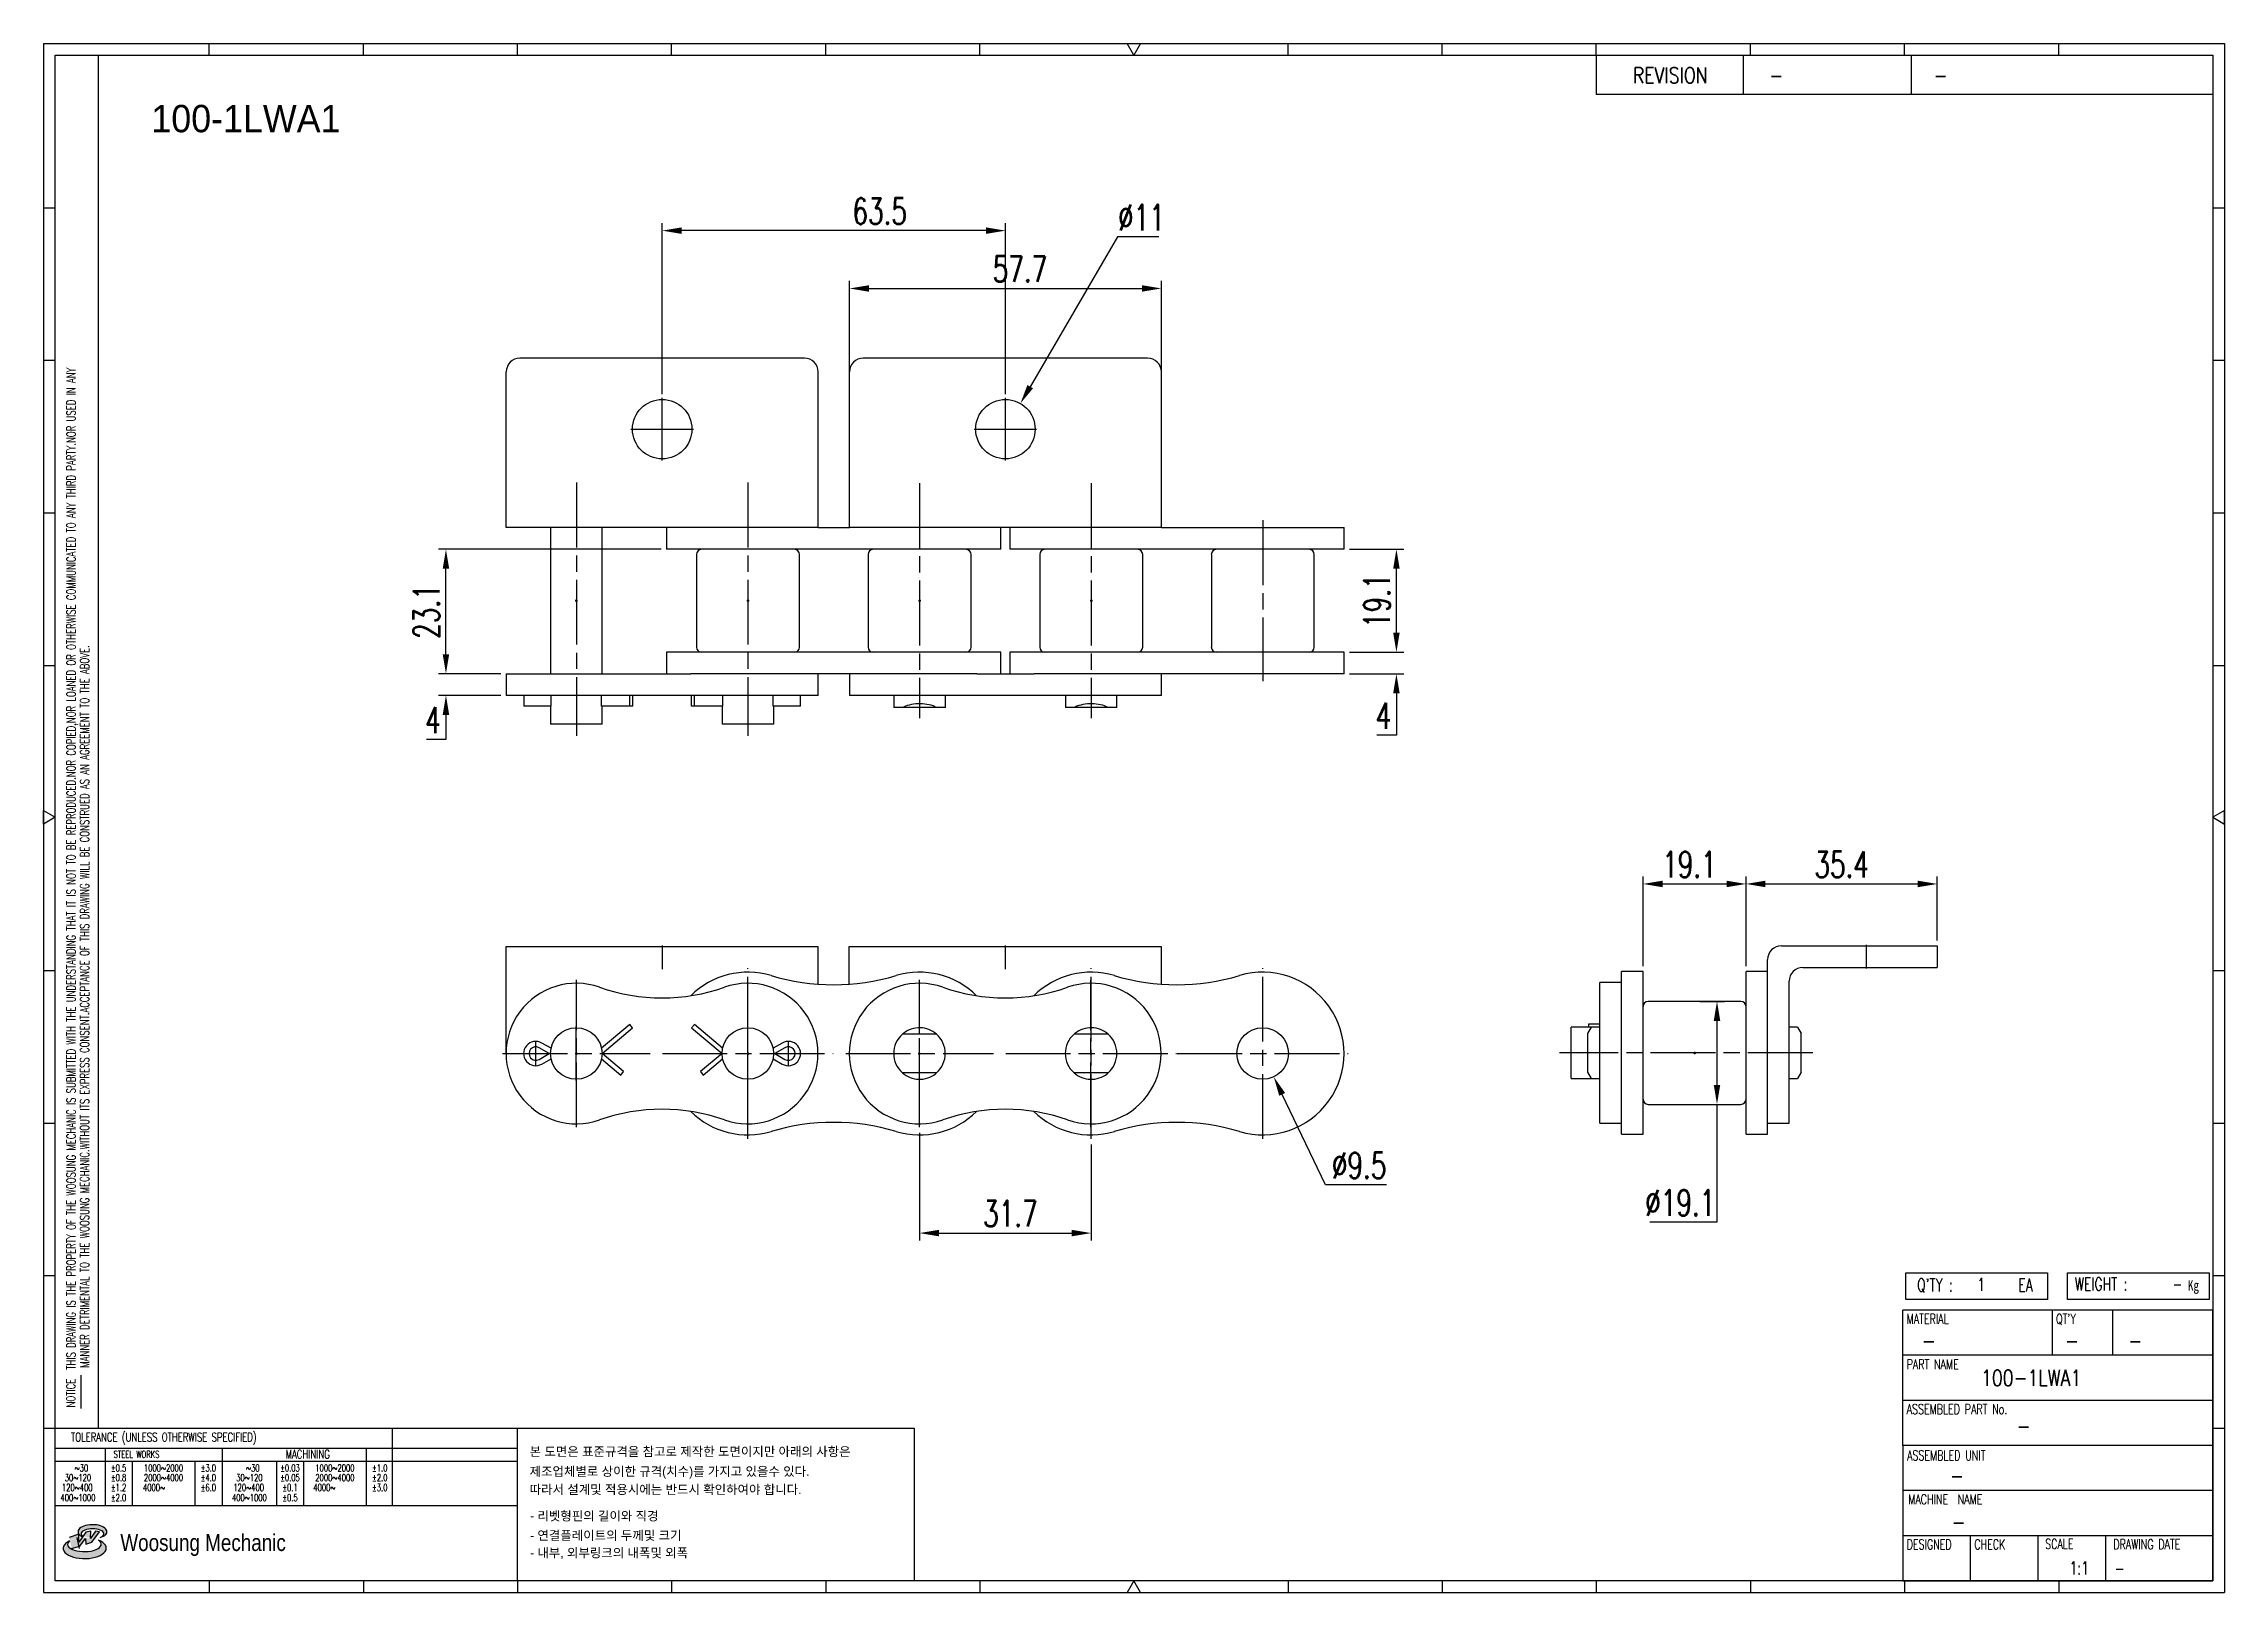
# Model space of a CAD drawing. Header units: millimetres. Extents: x 1614 to 2017, y 59 to 345.
import ezdxf
from ezdxf.enums import TextEntityAlignment as Align

# ---------------------------------------------------------------- set-up
doc = ezdxf.new("R2010")
doc.units = ezdxf.units.MM
doc.linetypes.add('AM_ISO08W050', pattern=[18, 12, -1.5, 3, -1.5])
doc.layers.get('Defpoints').update_dxf_attribs({"color": 80})
doc.layers.add('2d ConnectionPoints', color=7, linetype='Continuous', lineweight=50)
doc.layers.add('CL1', color=140, linetype='AM_ISO08W050', lineweight=25)
for name, color, linetype in [('S-DIM', 7, 'Continuous'), ('TITLE', 7, 'Continuous'), ('도면레이아웃', 7, 'Continuous')]:
    doc.layers.add(name, color=color, linetype=linetype)
doc.styles.add('HAN', font='ROMANS.shx', dxfattribs={"width": 0.7, "bigfont": 'whgtxt.shx'})
doc.styles.add('HKD_ST2', font='romans.shx', dxfattribs={"width": 0.7, "height": 4, "bigfont": '@extfont2.shx'})
doc.styles.add('HSG', font='SIMPLEX.shx', dxfattribs={"width": 0.7, "bigfont": 'HSG.shx'})
doc.styles.add('MtXpl_', font='Gulim.ttf')
doc.styles.add('SLDTEXTSTYLE4', font='arial.ttf', dxfattribs={"width": 0.8})
doc.dimstyles.new('AP2', dxfattribs={"dimscale": 2, "dimtxt": 2.4, "dimasz": 1.8, "dimexe": 0.7, "dimexo": 0.5, "dimgap": 0.6, "dimtad": 1, "dimtoh": 1, "dimdec": 1, "dimrnd": 0.01, "dimzin": 9, "dimdsep": 46, "dimtxsty": 'HSG', "dimcen": 0, "dimclrd": 251, "dimclre": 251, "dimclrt": 60, "dimazin": 2, "dimtp": 1, "dimtm": 1, "dimtfac": 0.5, "dimtdec": 1, "dimtofl": 0, "dimtmove": 0, "dimatfit": 3, "dimfxl": 0, "dimtvp": 1, "dimtolj": 2, "dimlwd": -1, "dimlwe": -1, "dimarcsym": 0})

# ---------------------------------------------------------------- blocks, each defined once
blk = doc.blocks.new('MAST')
at = {"layer": '도면레이아웃'}
h = blk.add_hatch(color=10, dxfattribs=at)
h.paths.add_polyline_path([(1.544, 35.177), (1.554, 34.966), (1.779, 35.034), (2.054, 35.422), (1.908, 35.446), (1.728, 35.167), (1.741, 35.439), (1.547, 35.405), (1.292, 35.041), (1.295, 35.33), (0.943, 35.208), (1.03, 34.8), (1.336, 34.885)])
edge = h.paths.add_edge_path()
edge.add_ellipse((1.795, 35.421), major_axis=(-0.53, 0), ratio=0.487785, start_angle=122.36065, end_angle=403.39574)
edge.add_line((1.411, 35.244), (1.419, 35.261))
edge.add_ellipse((1.798, 35.344), major_axis=(-0.423, 0), ratio=0.444396, start_angle=131.58977, end_angle=386.19408, ccw=False)
edge = h.paths.add_edge_path()
edge.add_ellipse((1.512, 34.815), major_axis=(-0.793, 0), ratio=0.480113, start_angle=314.67633, end_angle=590.85213)
edge.add_ellipse((1.501, 34.958), major_axis=(-0.62, 0), ratio=0.43311, start_angle=331.7024, end_angle=574.42495, ccw=False)
at = {"color": 140}
for p, q in [((0, 90.118), (80.15, 90.118)), ((0, 90.118), (0, 33.191)), ((80.15, 90.118), (80.15, 33.191)), ((57.068, 89.693), (57.068, 88.246)), ((62.47, 89.693), (62.47, 88.246)), ((68.635, 89.693), (68.635, 88.246)), ((79.725, 88.246), (57.068, 88.246)), ((68.449, 43.961), (68.449, 44.936)), ((68.449, 44.936), (73.654, 44.936)), ((73.654, 44.936), (73.654, 43.961)), ((74.39, 43.961), (74.39, 44.936)), ((74.39, 44.936), (79.595, 44.936)), ((79.595, 44.936), (79.595, 43.961)), ((68.336, 38.59), (68.336, 43.563)), ((79.725, 43.563), (68.336, 43.563)), ((73.654, 43.961), (68.449, 43.961)), ((73.827, 43.563), (73.827, 41.905)), ((79.595, 43.961), (74.39, 43.961)), ((76.037, 43.563), (76.037, 41.905)), ((79.725, 38.59), (79.725, 43.563)), ((79.725, 41.905), (68.336, 41.905)), ((79.725, 40.248), (68.336, 40.248)), ((68.336, 38.59), (68.336, 33.616)), ((79.725, 38.59), (68.336, 38.59)), ((79.725, 33.616), (79.725, 38.59)), ((79.725, 36.932), (68.336, 36.932)), ((79.725, 35.274), (68.336, 35.274)), ((70.822, 33.616), (70.822, 35.274)), ((73.309, 33.616), (73.309, 35.274)), ((75.796, 33.616), (75.796, 35.274)), ((0, 33.191), (80.15, 33.191)), ((68.336, 33.616), (79.725, 33.616))]:
    blk.add_line(p, q, dxfattribs=at)
for p, q in [((6.089, 89.693), (6.089, 90.118)), ((11.753, 89.693), (11.753, 90.118)), ((17.418, 89.693), (17.418, 90.118)), ((23.082, 89.693), (23.082, 90.118)), ((28.746, 89.693), (28.746, 90.118)), ((34.411, 89.693), (34.411, 90.118)), ((45.739, 89.693), (45.739, 90.118)), ((51.404, 89.693), (51.404, 90.118)), ((57.068, 89.693), (57.068, 90.118)), ((62.732, 89.693), (62.732, 90.118)), ((68.397, 89.693), (68.397, 90.118)), ((74.061, 89.693), (74.061, 90.118)), ((0, 84.085), (0.425, 84.085)), ((79.725, 84.085), (80.15, 84.085)), ((0, 78.478), (0.425, 78.478)), ((79.725, 78.478), (80.15, 78.478)), ((0, 72.87), (0.425, 72.87)), ((79.725, 72.87), (80.15, 72.87)), ((0, 67.262), (0.425, 67.262)), ((79.725, 67.262), (80.15, 67.262)), ((0, 56.047), (0.425, 56.047)), ((79.725, 56.047), (80.15, 56.047)), ((0, 50.439), (0.425, 50.439)), ((79.725, 50.439), (80.15, 50.439)), ((0, 44.832), (0.425, 44.832)), ((79.725, 44.832), (80.15, 44.832)), ((1.377, 39.947), (1.377, 41.174)), ((0, 39.224), (0.425, 39.224)), ((79.725, 39.224), (80.15, 39.224)), ((6.089, 33.616), (6.089, 33.191)), ((11.753, 33.616), (11.753, 33.191)), ((17.418, 33.616), (17.418, 33.191)), ((23.082, 33.616), (23.082, 33.191)), ((28.746, 33.616), (28.746, 33.191)), ((34.411, 33.616), (34.411, 33.191)), ((45.739, 33.616), (45.739, 33.191)), ((51.404, 33.616), (51.404, 33.191)), ((57.068, 33.616), (57.068, 33.191)), ((62.732, 33.616), (62.732, 33.191)), ((68.397, 33.616), (68.397, 33.191)), ((74.061, 33.616), (74.061, 33.191))]:
    blk.add_line(p, q)
at = {"color": 2}
for p, q in [((2.017, 39.224), (2.017, 89.693)), ((0.425, 39.224), (17.418, 39.224)), ((0.425, 38.487), (17.418, 38.487)), ((2.257, 38.487), (2.257, 36.382)), ((6.557, 38.5), (6.557, 36.382)), ((11.857, 38.487), (11.857, 36.382)), ((12.816, 39.224), (12.816, 36.382)), ((17.418, 33.616), (17.418, 39.224)), ((0.425, 38.012), (17.418, 38.012)), ((3.257, 38.012), (3.257, 36.382)), ((5.557, 38.012), (5.557, 36.382)), ((8.557, 38.012), (8.557, 36.382)), ((9.557, 38.026), (9.557, 36.382)), ((0.425, 36.382), (17.418, 36.382))]:
    blk.add_line(p, q, dxfattribs=at)
for points in [[(40.075, 89.693), (39.83, 90.118), (40.32, 90.118)], [(0.425, 61.679), (0, 61.433), (0, 61.924)], [(79.725, 61.679), (80.15, 61.433), (80.15, 61.924)], [(40.075, 33.616), (39.83, 33.191), (40.32, 33.191)]]:
    blk.add_lwpolyline(points, close=True)
at = {"color": 140}
blk.add_lwpolyline([(0.425, 89.693), (79.725, 89.693), (79.725, 33.616), (0.425, 33.616)], close=True, dxfattribs=at)
at = {"layer": '도면레이아웃'}
for p, q in [((1.295, 35.33), (0.943, 35.208)), ((1.547, 35.405), (1.292, 35.041)), ((1.292, 35.041), (1.295, 35.33)), ((1.741, 35.439), (1.547, 35.405)), ((1.908, 35.446), (1.728, 35.167)), ((1.728, 35.167), (1.741, 35.439)), ((1.779, 35.034), (2.054, 35.422)), ((2.054, 35.422), (1.908, 35.446)), ((1.03, 34.8), (1.336, 34.885)), ((1.224, 35.208), (1.311, 34.8)), ((1.224, 35.208), (1.224, 35.208)), ((1.336, 34.885), (1.544, 35.177)), ((1.419, 35.261), (1.411, 35.244)), ((1.544, 35.177), (1.554, 34.966)), ((1.554, 34.966), (1.779, 35.034))]:
    blk.add_line(p, q, dxfattribs=at)
for centre, major_axis, ratio, start_param, end_param in [((1.795, 35.421), (-0.53, 0), 0.487785, 2.135596, 7.040584), ((1.798, 35.344), (-0.423, 0), 0.444396, 2.296675, 6.740358), ((1.512, 34.815), (-0.793, 0), 0.480113, 5.492138, 10.312315), ((1.501, 34.958), (-0.62, 0), 0.43311, 5.789299, 10.025607)]:
    blk.add_ellipse(centre, major_axis=major_axis, ratio=ratio, start_param=start_param, end_param=end_param, dxfattribs=at)
for s, height, style, width, p in [('REVISION', 0.5806, 'HAN', 0.8, (58.415, 88.664)), ('-', 0.581, 'HAN', 0.8, (63.426, 88.664)), ('-', 0.581, 'HAN', 0.8, (69.468, 88.664)), ("Q'TY : ", 0.4746, 'HKD_ST2', 0.7, (68.857, 44.253)), ('1', 0.475, 'HKD_ST2', 0.7, (71.071, 44.275)), ('EA', 0.4746, 'HKD_ST2', 0.7, (72.578, 44.253)), ('WEIGHT : ', 0.4746, 'HKD_ST2', 0.7, (74.65, 44.286)), ('-', 0.581, 'HAN', 0.8, (69.029, 42.157)), ('-', 0.581, 'HAN', 0.8, (74.289, 42.157)), ('-', 0.581, 'HAN', 0.8, (76.623, 42.157)), ('-', 0.581, 'HAN', 0.8, (72.515, 39.013)), ('-', 0.581, 'HAN', 0.8, (70.067, 37.189)), ('-', 0.581, 'HAN', 0.8, (70.126, 35.48)), ('1:1', 0.4746, 'HKD_ST2', 0.7, (74.458, 33.848)), ('-', 0.475, 'HKD_ST2', 0.7, (76.112, 33.837))]:
    blk.add_text(s, height=height, dxfattribs=dict(style=style, width=width)).set_placement(p)
at = {"color": 6, "style": 'HKD_ST2', "width": 0.7}
for s, p in [(' THIS DRAWING IS THE PROPERTY OF THE WOOSUNG MECHANIC IS SUBMITTED WITH THE UNDERSTANDING THAT IT IS NOT TO BE REPRODUCED.NOR COPIED,NOR LOANED OR OTHERWISE COMMUNICATED TO ANY THIRD PARTY.NOR USED IN ANY', (1.173, 41.217)), ('MANNER DETRIMENTAL TO THE WOOSUNG MECHANIC.WITHOUT ITS EXPRESS CONSENT.ACCEPTANCE OF THIS DRAWING WILL BE CONSTRUED AS AN AGREEMENT TO THE ABOVE.', (1.672, 41.447))]:
    blk.add_text(s, height=0.326266, rotation=90, dxfattribs=at).set_placement(p)
at = {"style": 'HKD_ST2', "width": 0.7}
blk.add_text('-', height=0.475, dxfattribs=at).set_placement((78.613, 44.286), align=Align.RIGHT)
at = {"color": 254, "style": 'HKD_ST2', "width": 0.7}
for s, height, p in [('MATERIAL', 0.3651, (68.474, 43.425)), ("QT'Y", 0.3651, (73.965, 43.425)), ('PART NAME', 0.3651, (68.474, 41.756)), ('ASSEMBLED PART No.', 0.36511, (68.474, 40.109)), ('ASSEMBLED UNIT', 0.36511, (68.49, 38.408)), ('MACHINE  NAME', 0.36511, (68.532, 36.794)), ('DESIGNED', 0.3651, (68.474, 35.136)), ('CHECK', 0.3651, (70.961, 35.136)), ('SCALE', 0.3651, (73.566, 35.153)), ('DRAWING DATE', 0.36511, (76.071, 35.141))]:
    blk.add_text(s, height=height, dxfattribs=at).set_placement(p, align=Align.TOP_LEFT)
at = {"style": 'HKD_ST2', "width": 0.7}
blk.add_text('NOTICE', height=0.3263, rotation=90, dxfattribs=at).set_placement((1.163, 39.988))
blk.add_text('TOLERANCE (UNLESS OTHERWISE SPECIFIED)', height=0.32627, dxfattribs=at).set_placement((4.417, 38.896), align=Align.MIDDLE_CENTER)
at = {"color": 4, "style": 'HKD_ST2', "width": 0.7}
for s, height, p in [('%%12630', 0.261, (1.389, 37.762)), ('1000%%1262000', 0.26101, (4.407, 37.762)), ('%%12630', 0.261, (7.689, 37.762)), ('1000%%1262000', 0.26101, (10.707, 37.762)), ('120%%126400', 0.26101, (1.237, 37.045)), ('30%%126120', 0.261, (1.263, 37.411)), ('4000%%126', 0.261, (4.061, 37.045)), ('2000%%1264000', 0.26101, (4.407, 37.411)), ('120%%126400', 0.26101, (7.537, 37.045)), ('30%%126120', 0.261, (7.563, 37.411)), ('4000%%126', 0.261, (10.321, 37.045)), ('2000%%1264000', 0.26101, (10.707, 37.411)), ('400%%1261000', 0.26101, (1.263, 36.67)), ('400%%1261000', 0.26101, (7.563, 36.67))]:
    blk.add_text(s, height=height, dxfattribs=at).set_placement(p, align=Align.MIDDLE_CENTER)
for s, height, p in [('%%P0.5', 0.261, (2.757, 37.762)), ('STEEL WORKS', 0.26101, (3.416, 38.268)), ('%%P3.0', 0.261, (6.057, 37.762)), ('%%P0.03', 0.261, (9.057, 37.762)), ('MACHINING', 0.3263, (9.707, 38.27)), ('%%P1.0', 0.261, (12.357, 37.762)), ('%%P0.8', 0.261, (2.757, 37.411)), ('%%P1.2', 0.261, (2.757, 37.045)), ('%%P4.0', 0.261, (6.057, 37.411)), ('%%P6.0', 0.261, (6.057, 37.045)), ('%%P0.05', 0.261, (9.057, 37.411)), ('%%P0.1', 0.261, (9.057, 37.045)), ('%%P2.0', 0.261, (12.357, 37.411)), ('%%P3.0', 0.261, (12.357, 37.045)), ('%%P2.0', 0.261, (2.757, 36.67)), ('%%P0.5', 0.261, (9.057, 36.67))]:
    blk.add_text(s, height=height, dxfattribs=at).set_placement(p, align=Align.MIDDLE)
at = {"color": 1, "style": 'SLDTEXTSTYLE4', "width": 0.8}
blk.add_text('Woosung Mechanic', height=0.61957, dxfattribs=at).set_placement((2.822, 34.711))
at = {"layer": 'TITLE', "width": 0.8}
blk.add_text('Kg', height=0.3789, dxfattribs=at).set_placement((78.807, 44.286))
blk = doc.blocks.new('*D2')
at = {"layer": 'Defpoints', "color": 0, "transparency": 16777216}
for p in [(1854.41, 232.72), (1864.08, 232.72), (1854.41, 228.72)]:
    blk.add_point(p, dxfattribs=at)
at = {"layer": 'S-DIM', "color": 251, "linetype": 'ByBlock', "transparency": 16777216}
for p, q in [((1864.08, 236.32), (1864.08, 239.92)), ((1855.41, 232.72), (1865.48, 232.72)), ((1855.41, 228.72), (1865.48, 228.72)), ((1864.08, 225.12), (1864.08, 217.34)), ((1864.08, 217.34), (1860.48, 217.34))]:
    blk.add_line(p, q, dxfattribs=at)
at = {"layer": 'S-DIM', "color": 251, "transparency": 16777216}
for points in [[(1863.48, 236.32), (1864.68, 236.32), (1864.08, 232.72)], [(1863.48, 225.12), (1864.68, 225.12), (1864.08, 228.72)]]:
    blk.add_solid(points, dxfattribs=at)
at = {"layer": 'S-DIM', "color": 60, "transparency": 16777216, "insert": (1861.68, 220.94), "char_height": 4.8, "attachment_point": 5, "style": 'HSG'}
blk.add_mtext('\\A2;4', dxfattribs=at)
blk = doc.blocks.new('*D3')
at = {"layer": 'Defpoints', "color": 0, "transparency": 16777216}
for p in [(1854.41, 251.77), (1864.08, 251.77), (1854.41, 232.72)]:
    blk.add_point(p, dxfattribs=at)
at = {"layer": 'S-DIM', "color": 251, "linetype": 'ByBlock', "transparency": 16777216}
for p, q in [((1855.41, 251.77), (1865.48, 251.77)), ((1864.08, 236.32), (1864.08, 248.17)), ((1855.41, 232.72), (1865.48, 232.72))]:
    blk.add_line(p, q, dxfattribs=at)
at = {"layer": 'S-DIM', "color": 251, "transparency": 16777216}
for points in [[(1863.48, 248.17), (1864.68, 248.17), (1864.08, 251.77)], [(1863.48, 236.32), (1864.68, 236.32), (1864.08, 232.72)]]:
    blk.add_solid(points, dxfattribs=at)
at = {"layer": 'S-DIM', "color": 60, "transparency": 16777216, "insert": (1860.48, 242.24), "char_height": 4.8, "attachment_point": 5, "rotation": 90, "style": 'HSG'}
blk.add_mtext('\\A2;19.1', dxfattribs=at)
blk = doc.blocks.new('*D4')
at = {"layer": 'Defpoints', "color": 0, "transparency": 16777216}
for p in [(1728.24, 310.72), (1728.24, 279.49), (1791.74, 279.49)]:
    blk.add_point(p, dxfattribs=at)
at = {"layer": 'S-DIM', "color": 251, "linetype": 'ByBlock', "transparency": 16777216}
for p, q in [((1728.24, 280.49), (1728.24, 312.12)), ((1788.14, 310.72), (1731.84, 310.72)), ((1791.74, 280.49), (1791.74, 312.12))]:
    blk.add_line(p, q, dxfattribs=at)
at = {"layer": 'S-DIM', "color": 251, "transparency": 16777216}
for points in [[(1731.84, 311.32), (1731.84, 310.12), (1728.24, 310.72)], [(1788.14, 311.32), (1788.14, 310.12), (1791.74, 310.72)]]:
    blk.add_solid(points, dxfattribs=at)
at = {"layer": 'S-DIM', "color": 60, "transparency": 16777216, "insert": (1768.49, 314.32), "char_height": 4.8, "attachment_point": 5, "style": 'HSG'}
blk.add_mtext('\\A2;63.5', dxfattribs=at)
blk = doc.blocks.new('*D5')
at = {"layer": 'Defpoints', "color": 0, "transparency": 16777216}
for p in [(1820.59, 300.02), (1762.89, 282.29), (1820.59, 282.29)]:
    blk.add_point(p, dxfattribs=at)
at = {"layer": 'S-DIM', "color": 251, "linetype": 'ByBlock', "transparency": 16777216}
for p, q in [((1762.89, 283.29), (1762.89, 301.42)), ((1766.49, 300.02), (1816.99, 300.02)), ((1820.59, 283.29), (1820.59, 301.42))]:
    blk.add_line(p, q, dxfattribs=at)
at = {"layer": 'S-DIM', "color": 251, "transparency": 16777216}
for points in [[(1766.49, 300.62), (1766.49, 299.42), (1762.89, 300.02)], [(1816.99, 300.62), (1816.99, 299.42), (1820.59, 300.02)]]:
    blk.add_solid(points, dxfattribs=at)
at = {"layer": 'S-DIM', "color": 60, "transparency": 16777216, "insert": (1794.43, 303.62), "char_height": 4.8, "attachment_point": 5, "style": 'HSG'}
blk.add_mtext('\\A2;57.7', dxfattribs=at)
blk = doc.blocks.new('*D6')
at = {"layer": 'Defpoints', "color": 0, "transparency": 16777216}
for p in [(1794.51, 278.74), (1788.97, 269.24)]:
    blk.add_point(p, dxfattribs=at)
at = {"layer": 'S-DIM', "color": 251, "linetype": 'ByBlock', "transparency": 16777216}
for p, q in [((1812.5, 309.55), (1796.33, 281.85)), ((1820.1, 309.55), (1812.5, 309.55))]:
    blk.add_line(p, q, dxfattribs=at)
at = {"layer": 'S-DIM', "color": 251, "transparency": 16777216}
blk.add_solid([(1795.81, 282.15), (1796.85, 281.55), (1794.51, 278.74)], dxfattribs=at)
at = {"layer": 'S-DIM', "color": 60, "transparency": 16777216, "insert": (1816.9, 313.15), "char_height": 4.8, "attachment_point": 5, "style": 'HSG'}
blk.add_mtext('\\A2;∅11', dxfattribs=at)
blk = doc.blocks.new('*D7')
at = {"layer": 'Defpoints', "color": 0, "transparency": 16777216}
for p in [(1688.23, 228.72), (1699.39, 228.72), (1699.39, 224.72)]:
    blk.add_point(p, dxfattribs=at)
at = {"layer": 'S-DIM', "color": 251, "linetype": 'ByBlock', "transparency": 16777216}
for p, q in [((1688.23, 232.32), (1688.23, 235.92)), ((1698.39, 228.72), (1686.83, 228.72)), ((1698.39, 224.72), (1686.83, 224.72)), ((1688.23, 221.12), (1688.23, 216.55)), ((1688.23, 216.55), (1684.63, 216.55))]:
    blk.add_line(p, q, dxfattribs=at)
at = {"layer": 'S-DIM', "color": 251, "transparency": 16777216}
for points in [[(1687.63, 232.32), (1688.83, 232.32), (1688.23, 228.72)], [(1687.63, 221.12), (1688.83, 221.12), (1688.23, 224.72)]]:
    blk.add_solid(points, dxfattribs=at)
at = {"layer": 'S-DIM', "color": 60, "transparency": 16777216, "insert": (1685.83, 220.15), "char_height": 4.8, "attachment_point": 5, "style": 'HSG'}
blk.add_mtext('\\A2;4', dxfattribs=at)
blk = doc.blocks.new('*D8')
at = {"layer": 'Defpoints', "color": 0, "transparency": 16777216}
for p in [(1688.23, 251.77), (1729.06, 251.77), (1699.39, 228.72)]:
    blk.add_point(p, dxfattribs=at)
at = {"layer": 'S-DIM', "color": 251, "linetype": 'ByBlock', "transparency": 16777216}
for p, q in [((1728.06, 251.77), (1686.83, 251.77)), ((1688.23, 232.32), (1688.23, 248.17)), ((1698.39, 228.72), (1686.83, 228.72))]:
    blk.add_line(p, q, dxfattribs=at)
at = {"layer": 'S-DIM', "color": 251, "transparency": 16777216}
for points in [[(1687.63, 248.17), (1688.83, 248.17), (1688.23, 251.77)], [(1687.63, 232.32), (1688.83, 232.32), (1688.23, 228.72)]]:
    blk.add_solid(points, dxfattribs=at)
at = {"layer": 'S-DIM', "color": 60, "transparency": 16777216, "insert": (1684.63, 240.24), "char_height": 4.8, "attachment_point": 5, "rotation": 90, "style": 'HSG'}
blk.add_mtext('\\A2;23.1', dxfattribs=at)
blk = doc.blocks.new('*D9')
at = {"layer": 'Defpoints', "color": 0, "transparency": 16777216}
for p in [(1775.86, 144.81), (1807.59, 142.66), (1807.59, 125.24)]:
    blk.add_point(p, dxfattribs=at)
at = {"layer": 'S-DIM', "color": 251, "linetype": 'ByBlock', "transparency": 16777216}
for p, q in [((1775.86, 143.81), (1775.86, 123.84)), ((1807.59, 141.66), (1807.59, 123.84)), ((1779.46, 125.24), (1803.99, 125.24))]:
    blk.add_line(p, q, dxfattribs=at)
at = {"layer": 'S-DIM', "color": 251, "transparency": 16777216}
for points in [[(1779.46, 125.84), (1779.46, 124.64), (1775.86, 125.24)], [(1803.99, 125.84), (1803.99, 124.64), (1807.59, 125.24)]]:
    blk.add_solid(points, dxfattribs=at)
at = {"layer": 'S-DIM', "color": 60, "transparency": 16777216, "insert": (1792.66, 128.84), "char_height": 4.8, "attachment_point": 5, "style": 'HSG'}
blk.add_mtext('\\A2;31.7', dxfattribs=at)
blk = doc.blocks.new('*D10')
at = {"layer": 'Defpoints', "color": 0, "transparency": 16777216}
for p in [(1837.28, 162.76), (1841.39, 154.15)]:
    blk.add_point(p, dxfattribs=at)
at = {"layer": 'S-DIM', "color": 251, "linetype": 'ByBlock', "transparency": 16777216}
for p, q in [((1850.94, 134.16), (1842.94, 150.9)), ((1862.22, 134.16), (1850.94, 134.16))]:
    blk.add_line(p, q, dxfattribs=at)
at = {"layer": 'S-DIM', "color": 251, "transparency": 16777216}
blk.add_solid([(1843.49, 151.16), (1842.4, 150.65), (1841.39, 154.15)], dxfattribs=at)
at = {"layer": 'S-DIM', "color": 60, "transparency": 16777216, "insert": (1857.18, 137.76), "char_height": 4.8, "attachment_point": 5, "style": 'HSG'}
blk.add_mtext('\\A2;∅9.5', dxfattribs=at)
blk = doc.blocks.new('*D11')
at = {"layer": 'Defpoints', "color": 0, "transparency": 16777216}
for p in [(1928.76, 189.84), (1909.71, 173.64), (1928.76, 173.64)]:
    blk.add_point(p, dxfattribs=at)
at = {"layer": 'S-DIM', "color": 251, "linetype": 'ByBlock', "transparency": 16777216}
for p, q in [((1909.71, 174.64), (1909.71, 191.24)), ((1913.31, 189.84), (1925.16, 189.84)), ((1928.76, 174.64), (1928.76, 191.24))]:
    blk.add_line(p, q, dxfattribs=at)
at = {"layer": 'S-DIM', "color": 251, "transparency": 16777216}
for points in [[(1913.31, 190.44), (1913.31, 189.24), (1909.71, 189.84)], [(1925.16, 190.44), (1925.16, 189.24), (1928.76, 189.84)]]:
    blk.add_solid(points, dxfattribs=at)
at = {"layer": 'S-DIM', "color": 60, "transparency": 16777216, "insert": (1918.29, 193.44), "char_height": 4.8, "attachment_point": 5, "style": 'HSG'}
blk.add_mtext('\\A2;19.1', dxfattribs=at)
blk = doc.blocks.new('*D12')
at = {"layer": 'Defpoints', "color": 0, "transparency": 16777216}
for p in [(1964.14, 189.84), (1964.14, 178.39), (1928.76, 173.64)]:
    blk.add_point(p, dxfattribs=at)
at = {"layer": 'S-DIM', "color": 251, "linetype": 'ByBlock', "transparency": 16777216}
for p, q in [((1928.76, 174.64), (1928.76, 191.24)), ((1932.36, 189.84), (1960.54, 189.84)), ((1964.14, 179.39), (1964.14, 191.24))]:
    blk.add_line(p, q, dxfattribs=at)
at = {"layer": 'S-DIM', "color": 251, "transparency": 16777216}
for points in [[(1932.36, 190.44), (1932.36, 189.24), (1928.76, 189.84)], [(1960.54, 190.44), (1960.54, 189.24), (1964.14, 189.84)]]:
    blk.add_solid(points, dxfattribs=at)
at = {"layer": 'S-DIM', "color": 60, "transparency": 16777216, "insert": (1946.45, 193.44), "char_height": 4.8, "attachment_point": 5, "style": 'HSG'}
blk.add_mtext('\\A2;35.4', dxfattribs=at)
blk = doc.blocks.new('*D13')
at = {"layer": 'Defpoints', "color": 0, "transparency": 16777216}
for p in [(1919.24, 168.11), (1919.24, 149.06), (1923.39, 149.06)]:
    blk.add_point(p, dxfattribs=at)
at = {"layer": 'S-DIM', "color": 251, "linetype": 'ByBlock', "transparency": 16777216}
for p, q in [((1920.24, 168.11), (1924.79, 168.11)), ((1923.39, 164.51), (1923.39, 152.66)), ((1920.24, 149.06), (1924.79, 149.06)), ((1923.39, 149.06), (1923.39, 127.26)), ((1923.39, 127.26), (1910.99, 127.26))]:
    blk.add_line(p, q, dxfattribs=at)
at = {"layer": 'S-DIM', "color": 251, "transparency": 16777216}
for points in [[(1922.79, 164.51), (1923.99, 164.51), (1923.39, 168.11)], [(1922.79, 152.66), (1923.99, 152.66), (1923.39, 149.06)]]:
    blk.add_solid(points, dxfattribs=at)
at = {"layer": 'S-DIM', "color": 60, "transparency": 16777216, "insert": (1916.59, 130.86), "char_height": 4.8, "attachment_point": 5, "style": 'HSG'}
blk.add_mtext('\\A2;%%c19.1', dxfattribs=at)

msp = doc.modelspace()

# ---------------------------------------------------------------- linework, layer by layer
for p, q in [((1754.55, 287.14), (1701.93, 287.14)), ((1818.05, 287.14), (1765.43, 287.14)), ((1699.39, 255.77), (1699.39, 284.6)), ((1757.09, 255.77), (1757.09, 284.6)), ((1762.89, 255.77), (1762.89, 284.6)), ((1820.59, 255.77), (1820.59, 284.6)), ((1757.09, 255.77), (1699.39, 255.77)), ((1707.59, 255.77), (1707.59, 228.72)), ((1717.13, 228.72), (1717.13, 255.77)), ((1729.06, 255.77), (1729.06, 251.77)), ((1757.09, 255.77), (1762.89, 255.77)), ((1820.59, 255.77), (1762.89, 255.77)), ((1790.91, 251.77), (1790.91, 255.77)), ((1792.56, 255.77), (1792.56, 251.77)), ((1820.59, 255.77), (1854.41, 255.77)), ((1854.41, 251.77), (1854.41, 255.77)), ((1790.91, 251.77), (1729.06, 251.77)), ((1734.59, 250.81), (1734.59, 233.67)), ((1753.64, 233.67), (1753.64, 250.81)), ((1766.34, 250.81), (1766.34, 233.67)), ((1785.39, 233.67), (1785.39, 250.81)), ((1854.41, 251.77), (1792.56, 251.77)), ((1798.09, 250.81), (1798.09, 233.67)), ((1817.14, 233.67), (1817.14, 250.81)), ((1829.84, 250.81), (1829.84, 233.67)), ((1848.89, 233.67), (1848.89, 250.81)), ((1729.06, 232.72), (1729.06, 228.72)), ((1790.91, 232.72), (1729.06, 232.72)), ((1790.91, 228.72), (1790.91, 232.72)), ((1792.56, 232.72), (1792.56, 228.72)), ((1854.41, 232.72), (1792.56, 232.72)), ((1854.41, 228.72), (1854.41, 232.72)), ((1699.39, 228.72), (1733.53, 228.72)), ((1699.39, 228.72), (1699.39, 224.72)), ((1786.44, 228.72), (1733.53, 228.72)), ((1757.09, 224.72), (1757.09, 228.72)), ((1762.89, 228.72), (1762.89, 224.72)), ((1786.44, 228.72), (1797.03, 228.72)), ((1854.41, 228.72), (1797.03, 228.72)), ((1820.59, 224.72), (1820.59, 228.72)), ((1757.09, 224.72), (1699.39, 224.72)), ((1702.63, 224.72), (1702.63, 222.72)), ((1707.69, 222.72), (1702.63, 222.72)), ((1707.59, 222.72), (1707.59, 219.39)), ((1707.69, 222.72), (1707.69, 224.72)), ((1717.03, 222.72), (1717.03, 224.72)), ((1722.79, 222.72), (1717.03, 222.72)), ((1717.13, 219.39), (1717.13, 222.72)), ((1722.27, 222.72), (1722.27, 224.72)), ((1722.79, 222.72), (1722.79, 224.72)), ((1733.69, 222.72), (1733.69, 224.72)), ((1739.44, 222.72), (1733.69, 222.72)), ((1734.21, 222.72), (1734.21, 224.72)), ((1739.34, 222.72), (1739.34, 219.39)), ((1739.44, 222.72), (1739.44, 224.72)), ((1748.78, 222.72), (1748.78, 224.72)), ((1753.85, 222.72), (1748.78, 222.72)), ((1748.88, 219.39), (1748.88, 222.72)), ((1753.85, 222.72), (1753.85, 224.72)), ((1820.59, 224.72), (1762.89, 224.72)), ((1771.09, 224.72), (1771.09, 222.49)), ((1780.63, 222.49), (1771.09, 222.49)), ((1780.63, 222.49), (1780.63, 224.72)), ((1802.84, 224.72), (1802.84, 222.49)), ((1812.38, 222.49), (1802.84, 222.49)), ((1812.38, 222.49), (1812.38, 224.72)), ((1717.13, 219.39), (1707.59, 219.39)), ((1748.88, 219.39), (1739.34, 219.39)), ((1699.36, 158.46), (1699.36, 178.26)), ((1699.36, 178.26), (1757.06, 178.26)), ((1757.06, 178.26), (1757.06, 171.29)), ((1762.86, 178.26), (1820.56, 178.26)), ((1762.86, 171.29), (1762.86, 178.26)), ((1820.56, 178.26), (1820.56, 171.29)), ((1935.3, 178.39), (1964.14, 178.39)), ((1964.14, 178.39), (1964.14, 174.39)), ((1909.71, 173.64), (1905.71, 173.64)), ((1905.71, 143.54), (1905.71, 173.64)), ((1909.71, 143.54), (1909.71, 173.64)), ((1932.76, 173.64), (1928.76, 173.64)), ((1928.76, 143.54), (1928.76, 173.64)), ((1932.76, 173.64), (1932.76, 175.85)), ((1932.76, 143.54), (1932.76, 173.64)), ((1939.3, 174.39), (1964.14, 174.39)), ((1905.71, 171.59), (1901.71, 171.59)), ((1901.71, 145.59), (1901.71, 171.59)), ((1936.76, 145.59), (1936.76, 171.85)), ((1927.81, 168.11), (1910.66, 168.11)), ((1722.24, 163.82), (1717.01, 159.43)), ((1717.11, 158.46), (1722.76, 163.2)), ((1722.76, 163.2), (1722.24, 163.82)), ((1734.19, 163.82), (1733.67, 163.2)), ((1733.67, 163.2), (1739.32, 158.46)), ((1739.42, 159.43), (1734.19, 163.82)), ((1778.99, 162.04), (1772.68, 162.04)), ((1810.74, 162.04), (1804.43, 162.04)), ((1896.39, 153.82), (1896.39, 163.36)), ((1900.17, 163.36), (1896.39, 163.36)), ((1899.49, 162.16), (1900.17, 163.36)), ((1899.49, 155.01), (1899.49, 162.16)), ((1899.71, 163.95), (1901.71, 163.95)), ((1899.71, 163.36), (1899.71, 163.95)), ((1901.71, 163.36), (1900.17, 163.36)), ((1938.3, 163.36), (1936.76, 163.36)), ((1938.3, 163.36), (1938.99, 162.16)), ((1938.99, 155.01), (1938.99, 162.16)), ((1707.35, 158.46), (1705.48, 159.54)), ((1705.48, 157.38), (1707.35, 158.46)), ((1707.67, 159.43), (1705.98, 160.41)), ((1705.98, 156.51), (1707.67, 157.49)), ((1717.01, 157.49), (1720.58, 154.49)), ((1721.1, 155.11), (1717.11, 158.46)), ((1739.32, 158.46), (1735.33, 155.11)), ((1735.85, 154.49), (1739.42, 157.49)), ((1750.45, 160.41), (1748.76, 159.43)), ((1748.76, 157.49), (1750.45, 156.51)), ((1750.95, 159.54), (1749.08, 158.46)), ((1749.08, 158.46), (1750.95, 157.38)), ((1720.58, 154.49), (1721.1, 155.11)), ((1735.33, 155.11), (1735.85, 154.49)), ((1778.99, 154.88), (1772.68, 154.88)), ((1810.74, 154.88), (1804.43, 154.88)), ((1896.39, 153.82), (1900.17, 153.82)), ((1900.17, 153.82), (1899.49, 155.01)), ((1900.17, 153.82), (1901.71, 153.82)), ((1936.76, 153.82), (1938.3, 153.82)), ((1938.99, 155.01), (1938.3, 153.82)), ((1901.71, 145.59), (1905.71, 145.59)), ((1910.66, 149.06), (1927.81, 149.06)), ((1932.76, 145.59), (1936.76, 145.59)), ((1905.71, 143.54), (1909.71, 143.54)), ((1928.76, 143.54), (1932.76, 143.54))]:
    msp.add_line(p, q)
for points in [[(1779.02, 222.49), (1778.7, 222.64), (1778.35, 222.78), (1777.99, 222.89), (1777.61, 222.99), (1777.21, 223.07), (1776.81, 223.13), (1776.4, 223.16), (1775.98, 223.18), (1775.57, 223.17), (1775.15, 223.15), (1774.74, 223.1), (1774.34, 223.04), (1773.96, 222.95), (1773.58, 222.84), (1773.23, 222.72), (1772.89, 222.58), (1772.71, 222.49)], [(1810.77, 222.49), (1810.45, 222.64), (1810.1, 222.78), (1809.74, 222.89), (1809.36, 222.99), (1808.96, 223.07), (1808.56, 223.13), (1808.15, 223.16), (1807.73, 223.18), (1807.32, 223.17), (1806.9, 223.15), (1806.49, 223.1), (1806.09, 223.04), (1805.71, 222.95), (1805.33, 222.84), (1804.98, 222.72), (1804.64, 222.58), (1804.46, 222.49)], [(1778.99, 162.04), (1778.67, 162.3), (1778.33, 162.53), (1777.96, 162.73), (1777.58, 162.9), (1777.19, 163.03), (1776.78, 163.13), (1776.37, 163.2), (1775.96, 163.23), (1775.54, 163.22), (1775.13, 163.17), (1774.72, 163.09), (1774.32, 162.98), (1773.93, 162.83), (1773.56, 162.65), (1773.2, 162.43), (1772.86, 162.19), (1772.68, 162.04)], [(1810.74, 162.04), (1810.42, 162.3), (1810.08, 162.53), (1809.71, 162.73), (1809.33, 162.9), (1808.94, 163.03), (1808.53, 163.13), (1808.12, 163.2), (1807.71, 163.23), (1807.29, 163.22), (1806.88, 163.17), (1806.47, 163.09), (1806.07, 162.98), (1805.68, 162.83), (1805.31, 162.65), (1804.95, 162.43), (1804.61, 162.19), (1804.43, 162.04)], [(1772.68, 154.88), (1773.01, 154.62), (1773.35, 154.39), (1773.72, 154.19), (1774.1, 154.02), (1774.49, 153.88), (1774.9, 153.78), (1775.31, 153.72), (1775.72, 153.69), (1776.14, 153.7), (1776.55, 153.74), (1776.96, 153.82), (1777.36, 153.94), (1777.75, 154.09), (1778.12, 154.27), (1778.48, 154.48), (1778.81, 154.73), (1778.99, 154.88)], [(1804.43, 154.88), (1804.76, 154.62), (1805.1, 154.39), (1805.47, 154.19), (1805.85, 154.02), (1806.24, 153.88), (1806.65, 153.78), (1807.06, 153.72), (1807.47, 153.69), (1807.89, 153.7), (1808.3, 153.74), (1808.71, 153.82), (1809.11, 153.94), (1809.5, 154.09), (1809.87, 154.27), (1810.23, 154.48), (1810.56, 154.73), (1810.74, 154.88)]]:
    msp.add_lwpolyline(points)
at = {"color": 140}
msp.add_lwpolyline([(1701.47, 89.13), (1774.87, 89.13), (1774.87, 60.9), (1701.47, 60.9)], close=True, dxfattribs=at)
for centre, radius in [((1728.24, 273.99), 5.5), ((1791.74, 273.99), 5.5), ((1712.34, 158.46), 4.77), ((1744.09, 158.46), 4.77), ((1839.34, 158.46), 4.77)]:
    msp.add_circle(centre, radius)
for centre, radius, start, end in [((1701.93, 284.6), 2.54, 90, 180), ((1754.55, 284.6), 2.54, 0, 90), ((1765.43, 284.6), 2.54, 90, 180), ((1818.05, 284.6), 2.54, 0, 90), ((1735.54, 250.81), 0.953, 90, 180), ((1752.69, 250.81), 0.952, 360, 90), ((1767.29, 250.81), 0.952, 90, 180), ((1784.44, 250.81), 0.953, 0, 90), ((1799.04, 250.81), 0.953, 90, 180), ((1816.19, 250.81), 0.953, 0, 90), ((1830.79, 250.81), 0.953, 90, 180), ((1847.94, 250.81), 0.952, 360, 90), ((1735.54, 233.67), 0.952, 180, 270), ((1752.69, 233.67), 0.952, 270, 0), ((1767.29, 233.67), 0.953, 180, 270), ((1784.44, 233.67), 0.953, 270, 360), ((1799.04, 233.67), 0.953, 180, 270), ((1816.19, 233.67), 0.953, 270, 0), ((1830.79, 233.67), 0.953, 180, 270), ((1847.94, 233.67), 0.953, 270, 360), ((1935.3, 175.85), 2.54, 90, 180), ((1744.09, 158.46), 15.05, 73.3852, 134.6685), ((1775.84, 158.46), 15.05, 45.3315, 106.6148), ((1807.59, 158.46), 15.05, 73.3852, 134.6685), ((1839.34, 158.46), 15.05, 253.3852, 106.6148), ((1939.3, 171.85), 2.54, 90, 180), ((1712.36, 158.46), 13, 70.657, 289.343), ((1728.21, 203.61), 34.85, 250.657, 289.343), ((1744.06, 158.46), 13, 250.657, 109.343), ((1759.96, 211.66), 40.47, 253.3852, 286.6148), ((1775.86, 158.46), 13, 70.657, 289.343), ((1791.71, 203.61), 34.85, 250.657, 289.343), ((1807.56, 158.46), 13, 250.657, 109.343), ((1823.46, 211.66), 40.47, 253.3852, 286.6148), ((1910.66, 167.16), 0.953, 90, 180), ((1927.81, 167.16), 0.952, 0, 90), ((1775.84, 158.46), 4.77, 131.4096, 228.5904), ((1775.84, 158.46), 4.77, 311.4096, 48.5904), ((1807.59, 158.46), 4.77, 131.4096, 228.5904), ((1807.59, 158.46), 4.77, 311.4096, 48.5904), ((1704.85, 158.46), 2.25, 60, 300), ((1704.85, 158.46), 1.25, 60, 300), ((1751.58, 158.46), 2.25, 240, 120), ((1751.58, 158.46), 1.25, 240, 120), ((1910.66, 150.01), 0.953, 180, 270), ((1927.81, 150.01), 0.952, 270, 0), ((1728.21, 113.31), 34.85, 70.657, 109.343), ((1744.09, 158.46), 15.05, 225.3315, 286.6148), ((1759.96, 105.26), 40.47, 73.3852, 106.6148), ((1775.84, 158.46), 15.05, 253.3852, 314.6685), ((1791.71, 113.31), 34.85, 70.657, 109.343), ((1807.59, 158.46), 15.05, 225.3315, 286.6148), ((1823.46, 105.26), 40.47, 73.3852, 106.6148)]:
    msp.add_arc(centre, radius, start, end)
at = {"layer": '2d ConnectionPoints'}
for p in [(1712.36, 242.24), (1744.11, 242.24), (1744.11, 242.24), (1775.86, 242.24), (1775.86, 242.24), (1807.61, 242.24), (1712.34, 158.46), (1744.09, 158.46), (1744.09, 158.46), (1775.84, 158.46), (1775.84, 158.46), (1807.59, 158.46), (1919.24, 158.59), (1919.24, 158.59), (1919.24, 158.59), (1919.24, 158.59)]:
    msp.add_point(p, dxfattribs=at)
at = {"layer": 'CL1'}
for p, q in [((1728.24, 268.22), (1728.24, 279.77)), ((1791.74, 268.22), (1791.74, 279.77)), ((1722.46, 273.99), (1734.01, 273.99)), ((1785.96, 273.99), (1797.51, 273.99)), ((1712.36, 264.12), (1712.36, 217.26)), ((1744.11, 264.12), (1744.11, 217.26)), ((1775.86, 263.97), (1775.86, 220.52)), ((1807.61, 263.97), (1807.61, 220.52)), ((1839.36, 257.12), (1839.36, 227.36)), ((1728.21, 178.46), (1728.21, 174.06)), ((1791.71, 178.46), (1791.71, 174.06)), ((1950.99, 178.59), (1950.99, 174.19)), ((1744.09, 142.66), (1744.09, 174.26)), ((1807.59, 142.66), (1807.59, 174.26)), ((1839.34, 142.66), (1839.34, 174.26)), ((1712.36, 144.81), (1712.36, 172.11)), ((1744.06, 144.81), (1744.06, 172.11)), ((1775.86, 144.81), (1775.86, 172.11)), ((1807.56, 144.81), (1807.56, 172.11)), ((1775.84, 148.46), (1775.84, 168.46)), ((1712.34, 153.45), (1712.34, 163.47)), ((1698.71, 158.46), (1726.01, 158.46)), ((1704.85, 156.1), (1704.85, 160.82)), ((1728.29, 158.46), (1759.89, 158.46)), ((1751.58, 156.1), (1751.58, 160.82)), ((1762.21, 158.46), (1789.51, 158.46)), ((1791.79, 158.46), (1823.39, 158.46)), ((1823.54, 158.46), (1855.14, 158.46)), ((1941.12, 158.59), (1894.26, 158.59))]:
    msp.add_line(p, q, dxfattribs=at)

# ---------------------------------------------------------------- block references
at = {"color": 140, "xscale": 5.033947484968212, "yscale": 5.033947484968212, "zscale": 5.033947484968212}
msp.add_blockref('MAST', (1613.79, -108.32), dxfattribs=at)

# ---------------------------------------------------------------- texts
at = {"color": 254, "style": 'MtXpl_'}
msp.add_text('100-1LWA1', height=5.066, dxfattribs=at).set_placement((1633.73, 328.92))
at = {"style": 'HAN', "width": 0.8}
msp.add_text('100-1LWA1', height=2.923, dxfattribs=at).set_placement((1972.25, 96.99))
at = {"color": 140, "style": 'MtXpl_'}
for s, p in [('본 도면은 표준규격을 참고로 제작한 도면이지만 아래의 사항은', (1703.71, 83.98)), ('제조업체별로 상이한 규격(치수)를 가지고 있을수 있다.', (1703.71, 80.31)), ('따라서 설계및 적용시에는 반드시 확인하여야 합니다.', (1703.71, 76.96)), ('- 리벳형핀의 길이와 직경', (1703.8, 72.06)), ('- 연결플레이트의 두께및 크기', (1703.8, 68.47)), ('- 내부, 외부링크의 내폭및 외폭', (1703.8, 65.24))]:
    msp.add_text(s, height=1.6886, dxfattribs=at).set_placement(p)

# ---------------------------------------------------------------- dimensions: what is measured, and where the dimension line sits
at = {"layer": 'S-DIM'}
for base, p1, p2, picture, middle in [((1728.24, 310.72), (1791.74, 279.49), (1728.24, 279.49), '*D4', (1768.49, 310.72)), ((1820.59, 300.02), (1762.89, 282.29), (1820.59, 282.29), '*D5', (1794.43, 300.02)), ((1928.76106504, 189.8422211), (1909.71106504, 173.63687241), (1928.76106504, 173.63687241), '*D11', (1918.29112929, 189.8422211)), ((1807.59, 125.24), (1775.86, 144.81), (1807.59, 142.66), '*D9', (1792.66, 125.24))]:
    dim = msp.add_linear_dim(base=base, p1=p1, p2=p2, dimstyle='AP2', dxfattribs=at)
    dim.commit()
    dim.dimension.update_dxf_attribs({"geometry": picture, "text_midpoint": middle, "dimtype": 128})
for p1, p2, picture, middle in [((1788.97, 269.24), (1794.51, 278.74), '*D6', (1816.9, 309.55)), ((1837.28, 162.76), (1841.39, 154.15), '*D10', (1857.18, 134.16))]:
    dim = msp.add_diameter_dim_2p(p1=p1, p2=p2, dimstyle='AP2', dxfattribs=at)
    dim.commit()
    dim.dimension.update_dxf_attribs({"geometry": picture, "text_midpoint": middle, "dimtype": 131})
for base, p1, p2, picture, middle in [((1688.22732676, 251.76623486), (1699.38917259, 228.71623486), (1729.06417259, 251.76623486), '*D8', (1684.62732676, 240.24123486)), ((1864.08296751, 251.76623486), (1854.41417259, 232.71623486), (1854.41417259, 251.76623486), '*D3', (1860.48296751, 242.24123486))]:
    dim = msp.add_linear_dim(base=base, p1=p1, p2=p2, angle=90, dimstyle='AP2', override={"dimtmove": 1}, dxfattribs=at)
    dim.commit()
    dim.dimension.update_dxf_attribs({"geometry": picture, "text_midpoint": middle})
for base, p1, p2, picture, middle in [((1864.08, 232.72), (1854.41, 228.72), (1854.41, 232.72), '*D2', (1861.68, 217.34)), ((1688.23, 228.72), (1699.39, 224.72), (1699.39, 228.72), '*D7', (1685.83, 216.55))]:
    dim = msp.add_linear_dim(base=base, p1=p1, p2=p2, angle=90, dimstyle='AP2', dxfattribs=at)
    dim.commit()
    dim.dimension.update_dxf_attribs({"geometry": picture, "text_midpoint": middle, "dimtype": 128})
dim = msp.add_linear_dim(base=(1964.14, 189.84), p1=(1928.76, 173.64), p2=(1964.14, 178.39), dimstyle='AP2', override={"dimtmove": 1}, dxfattribs=at)
dim.commit()
dim.dimension.update_dxf_attribs({"geometry": '*D12', "text_midpoint": (1946.45, 193.44)})
dim = msp.add_linear_dim(base=(1923.390112, 149.06187241), p1=(1919.23606504, 168.11187241), p2=(1919.23606504, 149.06187241), angle=90, text='%%c<>', dimstyle='AP2', dxfattribs=at)
dim.commit()
dim.dimension.update_dxf_attribs({"geometry": '*D13', "text_midpoint": (1916.590112, 127.26097557), "dimtype": 128})

doc.saveas('drawing.dxf')
